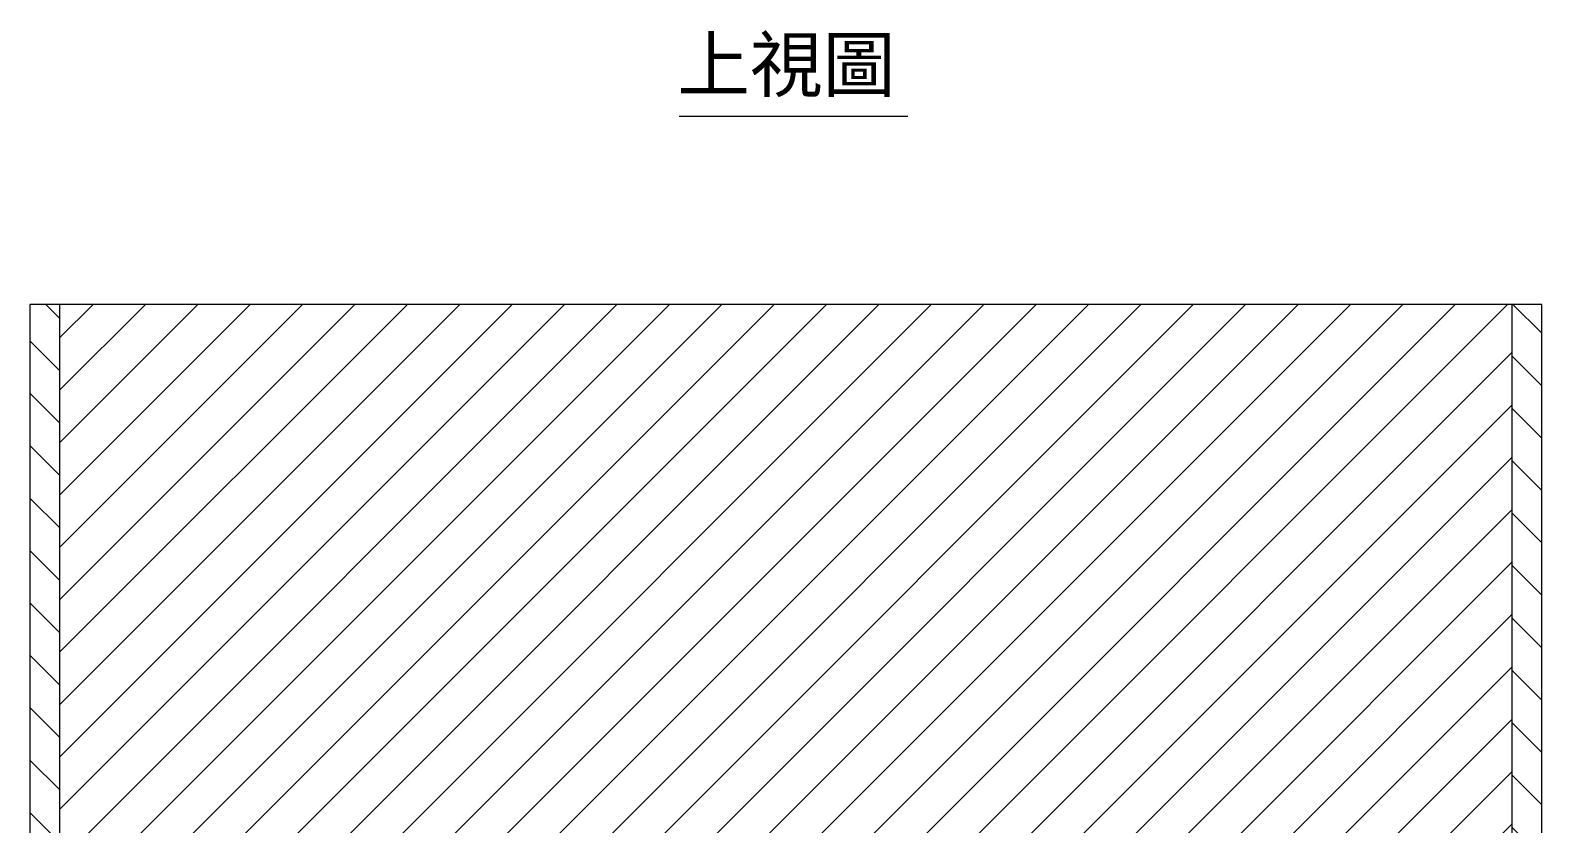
# Model space of a CAD drawing. Header units: millimetres. Extents: x -215875 to -180505, y -18088 to -2215.
# Drawn here: x -188811 to -186261, y -13622 to -12284 of the extents above; entities that cross this region are included whole.
import ezdxf

# ---------------------------------------------------------------- set-up
doc = ezdxf.new("R2010")
doc.units = ezdxf.units.MM
doc.header["$MEASUREMENT"] = 0
doc.linetypes.add('HIDDEN', pattern=[9.525, 6.35, -3.175])
for name, color, linetype, lineweight in [('D', 3, 'Continuous', 13), ('DIM', 3, 'Continuous', 9), ('H', 2, 'HIDDEN', 15), ('S', 4, 'Continuous', 15)]:
    doc.layers.add(name, color=color, linetype=linetype, lineweight=lineweight)
doc.styles.get("Standard").update_dxf_attribs({"font": 'KAIU.TTF'})

msp = doc.modelspace()

# ---------------------------------------------------------------- hatches: boundary and pattern name
at = {"layer": 'DIM'}
h = msp.add_hatch(dxfattribs=at)
h.set_pattern_fill('ANSI31', color=256, scale=500, style=0)
h.set_pattern_definition([(45, (14194.715, 30.23), (-44.194174, 44.194174), [])])
h.paths.add_polyline_path([(-188761.054, -12746.291), (-186311.054, -12746.291), (-186311.054, -13659.356), (-186980.27, -13659.356), (-186980.27, -15446.291), (-187111.554, -15446.291), (-187111.554, -15443.291), (-187139.494, -15443.291), (-187142.775, -15440.01), (-187142.775, -15433.291), (-187148.154, -15433.291), (-187148.154, -15428.291), (-187136.054, -15428.291), (-187136.054, -15418.291), (-187111.054, -15418.291), (-187111.054, -14766.291), (-187111.054, -14063.291), (-187111.054, -13738.291), (-187961.054, -13738.291), (-187961.054, -14063.291), (-187961.054, -14766.291), (-187961.054, -15418.291), (-187936.054, -15418.291), (-187936.054, -15428.291), (-187923.954, -15428.291), (-187923.954, -15433.291), (-187929.333, -15433.291), (-187929.333, -15440.01), (-187932.614, -15443.291), (-187960.554, -15443.291), (-187960.554, -15446.291), (-188091.838, -15446.291), (-188091.838, -13659.356), (-188761.054, -13659.356)])
at = {"layer": 'H', "ltscale": 5}
h = msp.add_hatch(dxfattribs=at)
h.set_pattern_fill('ANSI31', color=256, scale=500, angle=90, style=0)
h.set_pattern_definition([(135, (14194.715, 30.23), (-44.194174, -44.194174), [])])
h.paths.add_polyline_path([(-186311.054, -12746.291), (-186261.054, -12746.291), (-186261.054, -15496.291), (-188811.054, -15496.291), (-188811.054, -12746.291), (-188761.054, -12746.291), (-188761.054, -15446.291), (-186311.054, -15446.291)])

# ---------------------------------------------------------------- linework, layer by layer
at = {"layer": 'D'}
msp.add_line((-187716.469, -12428.985), (-187330.618, -12428.985), dxfattribs=at)
at = {"layer": 'S'}
for p, q in [((-188811.054, -15496.291), (-188811.054, -12746.291)), ((-186261.054, -12746.291), (-188811.054, -12746.291)), ((-188761.054, -15446.291), (-188761.054, -12746.291)), ((-186311.054, -15446.291), (-186311.054, -12746.291)), ((-186261.054, -15496.291), (-186261.054, -12746.291)), ((-186311.054, -13446.291), (-186311.054, -13436.291))]:
    msp.add_line(p, q, dxfattribs=at)

# ---------------------------------------------------------------- texts
at = {"layer": 'D', "insert": (-187719.643, -12296.602), "char_height": 90, "attachment_point": 1}
msp.add_mtext('{\\C11;上視圖}', dxfattribs=at)

doc.saveas('drawing.dxf')
